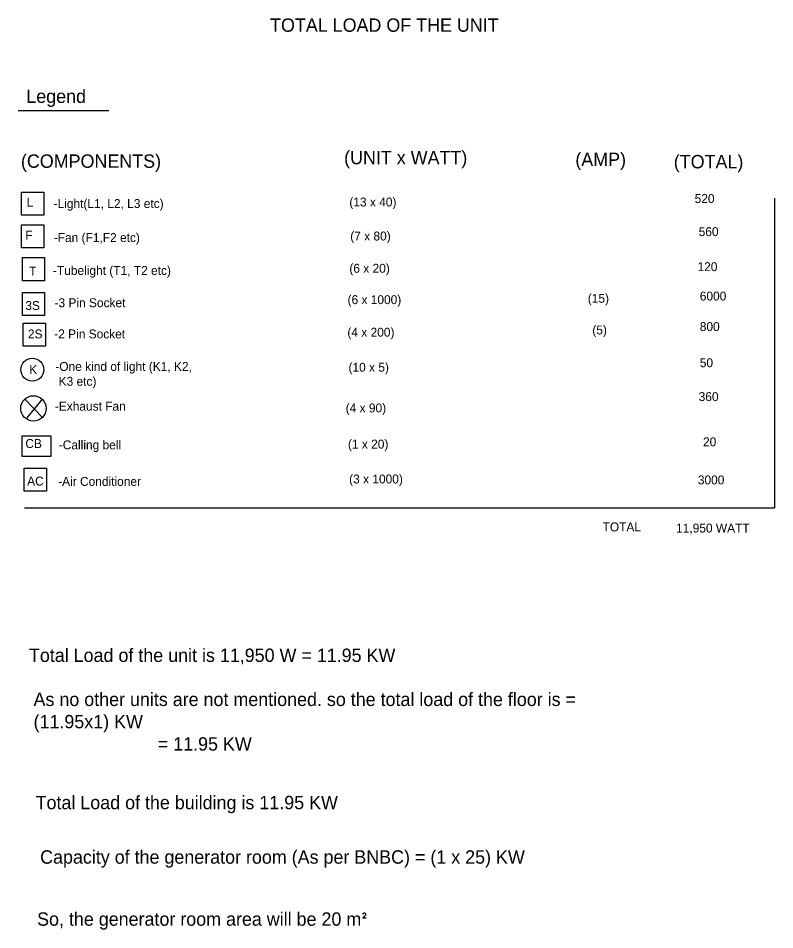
# Model space of a CAD drawing. Header units: inches. Extents: x 833 to 7247, y -1374 to 1597.
# Drawn here: x 6229 to 7247, y 187 to 1414 of the extents above; entities that cross this region are included whole.
import ezdxf

# ---------------------------------------------------------------- set-up
doc = ezdxf.new("R2010")
doc.units = ezdxf.units.IN
doc.header["$MEASUREMENT"] = 0

msp = doc.modelspace()

# ---------------------------------------------------------------- linework, layer by layer
at = {"color": 7}
for p, q in [((6228.89, 1290.21), (6350.89, 1290.21)), ((7246.88, 755.33), (7246.88, 1172.06)), ((6237.27, 755.25), (7246.58, 755.25))]:
    msp.add_line(p, q, dxfattribs=at)
for p, q in [((6237.63, 901.69), (6261.94, 876.5)), ((6261.04, 901.69), (6240.33, 876.5))]:
    msp.add_line(p, q)
for points in [[(6233.29, 1180.34), (6263.16, 1180.34), (6263.16, 1149.31), (6233.29, 1149.31)], [(6233.29, 1136.19), (6263.16, 1136.19), (6263.16, 1105.16), (6233.29, 1105.16)], [(6234.49, 1092.03), (6264.35, 1092.03), (6264.35, 1061), (6234.49, 1061)], [(6234.49, 1045.15), (6264.35, 1045.15), (6264.35, 1014.13), (6234.49, 1014.13)], [(6235.68, 1003.72), (6265.55, 1003.72), (6265.55, 972.69), (6235.68, 972.69)], [(6233.97, 852.32), (6272.68, 852.32), (6272.68, 824.43), (6233.97, 824.43)], [(6236.93, 808.83), (6266.79, 808.83), (6266.79, 777.81), (6236.93, 777.81)]]:
    msp.add_lwpolyline(points, close=True)
for centre, radius in [((6247.8, 941.26), 15.5), ((6249.34, 889.09), 17.09)]:
    msp.add_circle(centre, radius)

# ---------------------------------------------------------------- texts
at = {"attachment_point": 1}
for s, insert, char_height, width in [('{\\C4;TOTAL LOAD OF THE UNIT}', (6567.77, 1414.04), 18, 444.7713), ('Legend', (6239.76, 1318.27), 18, 254.9888), ('(COMPONENTS)', (6232.51, 1230.94), 18, 254.9888), ('(UNIT x WATT)', (6667.38, 1235.76), 18, 254.9888), ('(AMP)', (6978.54, 1233.29), 18, 254.9888), ('(TOTAL)', (7110.99, 1230.25), 18, 254.9888), ('L', (6240.31, 1172.78), 12, 14.8357), ('-Light(L1, L2, L3 etc)', (6276.47, 1170.86), 12, 254.9888), ('(13 x 40)', (6674.46, 1172.93), 12, 254.9888), ('520', (7139.1, 1177.6), 12, 254.9888), ('560', (7144.48, 1133), 12, 254.9888), ('F', (6238.43, 1128.16), 12, 19.6332), ('-Fan (F1,F2 etc)', (6276.66, 1125.06), 12, 293.465), ('(7 x 80)', (6675.67, 1127.14), 12, 254.9888), ('T', (6243.58, 1079.75), 12, 14.4666), ('-Tubelight (T1, T2 etc)', (6275.62, 1080.79), 12, 273.8318), ('(6 x 20)', (6674.46, 1083.69), 12, 254.9888), ('120', (7142.96, 1085.85), 12, 254.9888), ('(15)', (6995.29, 1043.26), 12, 254.9888), ('6000', (7146, 1046.3), 12, 254.9888), ('3S', (6238.43, 1033.59), 12, 14.4666), ('-3 Pin Socket', (6277.7, 1037.34), 12, 246.9652), ('(6 x 1000)', (6672.05, 1041.46), 12, 254.9888), ('2S', (6241.92, 995.35), 12, 23.5835), ('-2 Pin Socket', (6277.29, 995.35), 12, 186.8541), ('(4 x 200)', (6671.79, 997.63), 12, 254.9888), ('(5)', (7001.38, 1000.68), 12, 254.9888), ('800', (7146, 1005.24), 12, 254.9888), ('K', (6243.67, 947.46), 12, 52.6997), ('-One kind of light (K1, K2,\\P K3 etc)', (6278.8, 951.59), 12, 369.9312), ('(10 x 5)', (6673.31, 950.49), 12, 254.9888), ('50', (7146, 956.57), 12, 254.9888), ('360', (7144.48, 910.94), 12, 254.9888), ('-Exhaust Fan', (6278.15, 898.09), 12, 189.0908), ('(4 x 90)', (6669.5, 895.73), 12, 254.9888), ('CB', (6238.47, 847.82), 12, 32.4156), ('-Calling bell', (6283.49, 846.02), 12, 205.2986), ('(1 x 20)', (6672.55, 847.06), 12, 254.9888), ('20', (7150.36, 850.11), 12, 254.9888), ('(3 x 1000)', (6674.16, 800.09), 12, 254.9888), ('3000', (7143.36, 798.81), 12, 254.9888), ('AC', (6240.87, 797.27), 12, 14.4666), ('-Air Conditioner', (6282.6, 796.85), 12, 205.2986), ('TOTAL', (7015.18, 735.56), 12, 254.9888), ('{\\C1;11,950 WATT}', (7114.13, 734.04), 12, 254.9888), ('Total Load of the unit is 11,950 W = {\\C1;11.95 KW}', (6243.29, 565.81), 18, 793.4022), ('As no other units are not mentioned. so the total load of the floor is = (11.95x1) KW\\P                         = 11.95 KW', (6249.5, 506.49), 18, 794.473), ('Total Load of the building is 11.95 KW', (6252.25, 367.59), 18, 793.4022), ('Capacity of the generator room (As per BNBC) = (1 x 25) KW', (6258.37, 294.26), 18, 1064.5663), ('So, the generator room area will be{\\C1; 20} m{\\fISOCPEUR|b0|i0|c0|p34;²}', (6254.29, 210.75), 18, 793.4022)]:
    msp.add_mtext(s, dxfattribs=dict(at, insert=insert, char_height=char_height, width=width))

doc.saveas('drawing.dxf')
